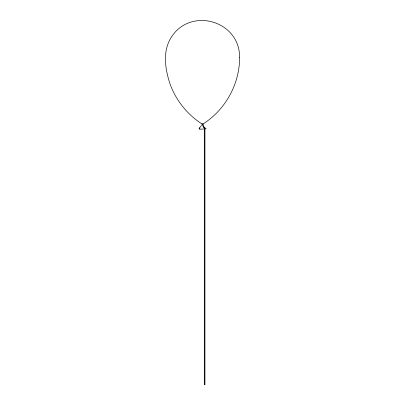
<?xml version="1.0" encoding="UTF-8"?>
<svg xmlns="http://www.w3.org/2000/svg" width="405" height="405" viewBox="0 0 405 405"><rect width="100%" height="100%" fill="white"/><g stroke="black" fill="none" stroke-linecap="round" stroke-linejoin="round"><path stroke-width="0.61" d="M201.538 125.494C199.447 128.496 196.288 129.666 203.624 128.998M199.842 128.815L199.452 128.998M205.548 128.998L206.054 128.486L205.548 127.98M201.994 123.915L203.006 123.915M201.822 124.72L203.178 124.72M203.948 127.98L204.778 127.98M199.452 127.98L199.842 128.162M203.158 124.72L203.619 126.218A5.933 3.685 -90 0 0 204.105 127.185L204.692 127.98A0.506 0.314 -90 0 1 204.935 128.815L204.935 384.75L204.287 384.75L204.287 128.815A0.506 0.314 -90 0 0 204.049 127.98L203.457 127.185A5.933 3.685 -90 0 1 202.971 126.218L202.51 124.72M239.598 57.363C239.725 84.088 225.241 110.221 202.5 124.264C187.449 114.828 175.775 100.232 169.867 83.481C165.265 69.194 162.582 52.498 170.373 38.804C188.877 6.272 239.836 19.946 239.598 57.363"/></g></svg>
